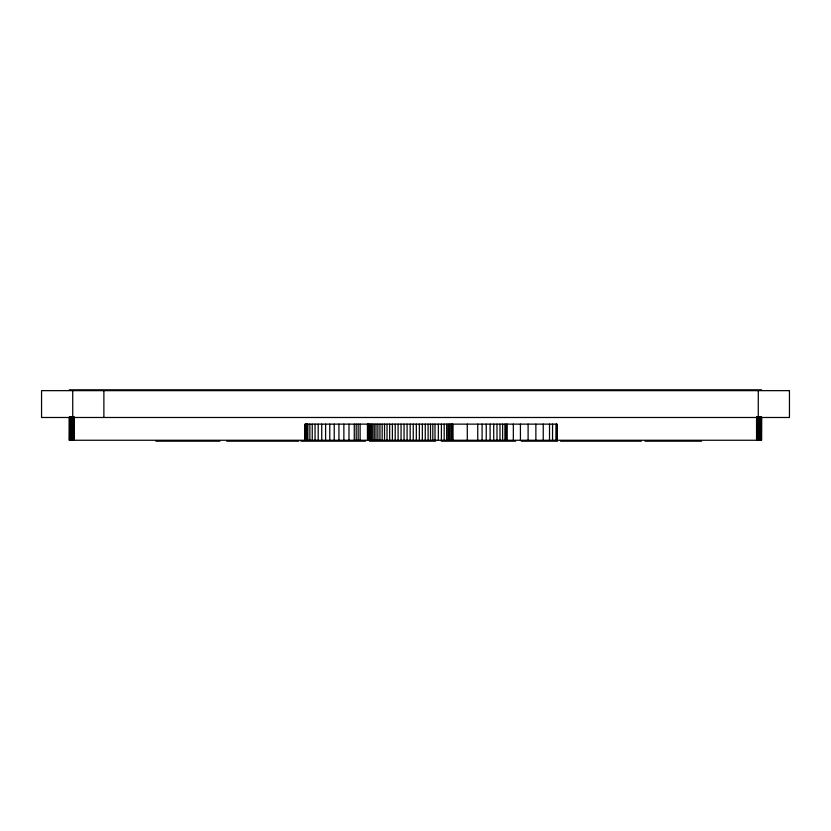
<?xml version="1.0" encoding="UTF-8"?>
<svg xmlns="http://www.w3.org/2000/svg" width="831" height="831" viewBox="0 0 831 831"><rect width="100%" height="100%" fill="white"/><g stroke="black" fill="none" stroke-linecap="round" stroke-linejoin="round"><path stroke-width="1.25" d="M69.316 389.801L761.58 389.801M305.195 424.132L305.195 440.253L305.143 424.132L556.895 424.132L556.895 440.253L556.801 424.132M69.389 440.253L69.378 416.965L69.316 440.253L761.58 440.253L761.549 416.965L761.435 440.253M155.927 441.199L219.893 441.199M226.738 441.199L298.672 441.199M300.978 441.199L365.443 441.199M369.473 441.199L435.662 441.199M441.323 441.199L515.677 441.199M521.307 441.199L557.518 441.199M560.572 441.199L641.376 441.199M645.012 441.199L701.613 441.199M761.321 416.965L761.289 440.253M761.092 416.965L761.019 440.253L760.864 416.965M760.801 416.965L760.739 440.253M760.542 416.965L760.542 440.253M760.323 416.965L760.323 440.253M760.022 416.965L760.085 440.253M759.783 416.965L759.908 440.253M759.659 416.965L759.659 440.253M759.534 416.965L759.534 440.253M759.316 416.965L759.43 440.253M759.16 416.965L759.16 440.253M759.004 416.965L759.004 440.253M758.838 416.965L758.838 440.253M758.703 416.965L758.578 440.253M758.454 416.965L758.454 440.253M758.288 390.653L758.246 440.253M758.038 416.965L758.038 440.253M757.841 416.965L757.841 440.253M757.706 416.965L757.602 440.253M757.498 416.965L757.498 440.253M757.228 416.965L757.228 440.253M756.896 416.965L756.896 440.253M756.553 416.965L756.553 440.253M556.687 424.132L556.677 440.253M556.51 424.132L556.438 440.253M556.105 424.132L556.105 440.253M552.542 424.132L552.542 440.253M549.52 424.132L549.52 440.253M543.245 424.132L543.245 440.253M535.87 424.132L535.87 440.253M528.101 424.132L528.101 440.253M520.424 424.132L520.424 440.253M513.329 424.132L513.329 440.253M507.201 424.132L507.201 440.253M506.152 424.132L506.152 440.253M504.916 424.132L504.916 440.253M502.62 424.132L502.62 440.253M499.992 424.132L499.992 440.253M496.99 424.132L496.99 440.253M493.718 424.132L493.718 440.253M490.093 424.132L490.093 440.253M486.239 424.132L486.239 440.253M482.084 424.132L482.084 440.253M477.742 424.132L477.742 440.253M467.292 424.132L467.292 440.253M452.739 424.132L452.739 440.253M452.583 424.132L452.583 440.253M452.469 424.132L452.469 440.253M452.147 424.132L452.147 440.253M451.68 424.132L451.68 440.253M450.246 424.132L450.246 440.253M449.218 424.132L449.218 440.253M448.023 424.132L448.023 440.253M446.652 424.132L446.652 440.253M444.17 424.132L444.17 440.253M441.396 424.132L441.396 440.253M438.332 424.132L438.332 440.253M435.018 424.132L435.018 440.253M432.816 424.132L432.816 440.253M430.51 424.132L430.51 440.253M428.11 424.132L428.11 440.253M425.264 424.132L425.264 440.253M422.335 424.132L422.335 440.253M419.354 424.132L419.354 440.253M416.321 424.132L416.321 440.253M413.256 424.132L413.256 440.253M410.171 424.132L410.171 440.253M407.086 424.132L407.086 440.253M404.063 424.132L404.063 440.253M401.061 424.132L401.061 440.253M398.111 424.132L398.111 440.253M395.213 424.132L395.213 440.253M392.398 424.132L392.398 440.253M389.656 424.132L389.656 440.253M387.028 424.132L387.028 440.253M384.535 424.132L384.535 440.253M382.167 424.132L382.167 440.253M379.954 424.132L379.954 440.253M377.887 424.132L377.887 440.253M375.976 424.132L375.976 440.253M374.251 424.132L374.251 440.253M372.704 424.132L372.704 440.253M371.343 424.132L371.343 440.253M370.179 424.132L370.179 440.253M369.224 424.132L369.224 440.253M368.465 424.132L368.465 440.253M367.925 424.132L367.925 440.253M367.593 424.132L367.624 440.253M367.479 424.132L367.479 440.253M360.124 424.132L360.124 440.253M358.151 424.132L358.151 440.253M356.198 424.132L356.198 440.253M354.266 424.132L354.266 440.253M348.989 424.132L348.989 440.253M343.868 424.132L343.868 440.253M338.934 424.132L338.934 440.253M334.228 424.132L334.228 440.253M329.772 424.132L329.772 440.253M325.596 424.132L325.596 440.253M321.732 424.132L321.732 440.253M318.211 424.132L318.211 440.253M315.042 424.132L315.042 440.253M312.248 424.132L312.248 440.253M309.859 424.132L309.859 440.253M307.875 424.132L307.875 440.253M307.158 424.132L307.158 440.253M306.608 424.132L306.608 440.253M306.234 424.132L306.234 440.253M305.476 424.132L305.476 440.253M103.875 390.653L103.875 417.484M74.229 416.965L74.229 440.253M73.886 416.965L73.886 440.253M73.554 416.965L73.554 440.253M73.367 416.965L73.367 440.253M73.263 416.965L73.263 440.253M73.159 416.965L73.159 440.253M72.993 416.965L72.993 440.253M72.713 390.653L72.785 440.253M72.588 440.253L72.505 416.965L72.411 440.253M72.152 416.965L72.276 440.253M72.006 416.965L72.006 440.253M71.84 416.965L71.84 440.253M71.684 416.965L71.684 440.253M71.549 416.965L71.549 440.253M71.435 416.965L71.321 440.253M71.196 416.965L71.196 440.253M71.071 440.253L70.947 416.965L70.874 440.253M70.728 416.965L70.728 440.253M70.49 416.965L70.49 440.253M70.282 416.965L70.282 440.253M70.178 416.965L70.136 440.253M70.043 416.965L69.887 440.253M69.752 440.253L69.752 416.965L69.575 440.253M789.45 390.653L41.55 390.653L41.55 417.484L789.45 417.484L789.45 390.653"/></g></svg>
